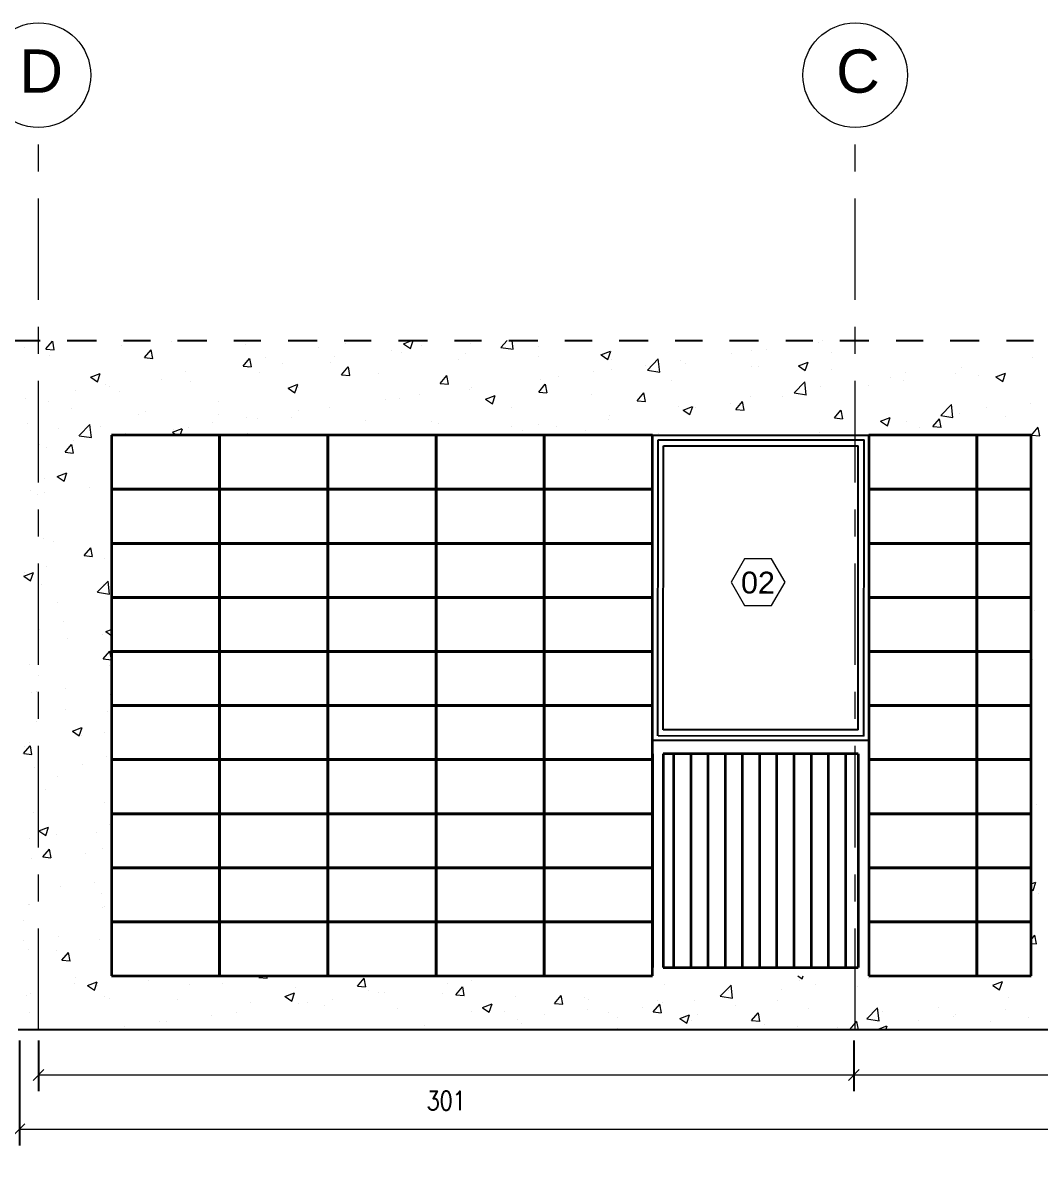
# Model space of a CAD drawing. Header units: inches. Extents: x -1721 to -596, y -6348 to -3031.
# Drawn here: x -820.237 to -816.477, y -3139.729 to -3135.49 of the extents above; entities that cross this region are included whole.
import ezdxf

# ---------------------------------------------------------------- set-up
doc = ezdxf.new("R2010")
doc.units = ezdxf.units.IN
doc.header["$MEASUREMENT"] = 0
for name, pattern in [('$0$ACAD_ISO10W100', [18, 12, -3, 0, -3]), ('$0$CENTERX2', [4, 2.5, -0.5, 0.5, -0.5]), ('$0$CENTRO2', [1.125, 0.75, -0.125, 0.125, -0.125])]:
    doc.linetypes.add(name, pattern=pattern)
for name, color, linetype, lineweight in [('$0$A-ELEV-MBE1', 1, 'Continuous', 35), ('$0$A-ELEV-PATT', 8, 'Continuous', 18), ('$0$AA - serramenti e porte', 4, 'Continuous', 25), ('$0$AA pareti non sezionate', 2, 'Continuous', 25), ('$0$SIMBOLI FINESTRE', 3, 'Continuous', 13), ('$1$AA - linee quote', 3, 'Continuous', 13)]:
    doc.layers.add(name, color=color, linetype=linetype, lineweight=lineweight)
doc.styles.add('$0$ARIAL', font='Arial.ttf')
doc.styles.add('$4$E-ROMANS', font='romans.shx', dxfattribs={"width": 0.8})
doc.dimstyles.new('$0$E-0100_TICK_12', dxfattribs={"dimscale": 0.001, "dimtxt": 70, "dimasz": 40, "dimexe": 60, "dimexo": 40, "dimgap": 60, "dimtad": 4, "dimdec": 0, "dimlfac": 100, "dimzin": 0, "dimdsep": 46, "dimtxsty": '$4$E-ROMANS', "dimblk": 'OBLIQUE', "dimblk1": 'OBLIQUE', "dimblk2": 'OBLIQUE', "dimcen": 60, "dimclrd": 256, "dimclre": 256, "dimclrt": 256, "dimadec": 0, "dimazin": 0, "dimtfac": 1, "dimtdec": 0, "dimtmove": 1, "dimatfit": 3, "dimldrblk": '$0$_Open90', "dimfxl": 1, "dimtfill": 1, "dimtolj": 1, "dimtzin": 0, "dimlwd": -1, "dimarcsym": 0})

# ---------------------------------------------------------------- blocks, each defined once
blk = doc.blocks.new('_Oblique')
at = {"color": 0, "linetype": 'ByBlock', "lineweight": -2}
blk.add_line((-0.5, -0.5), (0.5, 0.5), dxfattribs=at)
blk = doc.blocks.new('*D1096')
at = {"layer": '$1$AA - linee quote', "linetype": 'Continuous', "lineweight": -2, "transparency": 16777216}
for p, q in [((-820.2498, -3139.2545), (-820.2498, -3139.642)), ((-811.1798, -3139.2545), (-811.1798, -3139.642))]:
    blk.add_line(p, q, dxfattribs=at)
at = {"layer": '$1$AA - linee quote', "transparency": 16777216}
blk.add_line((-820.2498, -3139.582), (-811.1798, -3139.582), dxfattribs=at)
at = {"layer": 'DEFPOINTS', "color": 0, "linetype": 'Continuous', "transparency": 16777216}
for p in [(-820.2498, -3139.2145), (-811.1798, -3139.2145), (-811.1798, -3139.582)]:
    blk.add_point(p, dxfattribs=at)
at = {"layer": '$1$AA - linee quote', "linetype": 'Continuous', "transparency": 16777216, "xscale": 0.04, "yscale": 0.04, "zscale": 0.04, "rotation": 180}
blk.add_blockref('_Oblique', (-820.2498, -3139.582), dxfattribs=at)
at = {"layer": '$1$AA - linee quote', "linetype": 'Continuous', "transparency": 16777216, "xscale": 0.04, "yscale": 0.04, "zscale": 0.04}
blk.add_blockref('_Oblique', (-811.1798, -3139.582), dxfattribs=at)
at = {"layer": '$1$AA - linee quote', "linetype": 'Continuous', "transparency": 16777216, "insert": (-815.7148, -3139.677), "char_height": 0.07, "attachment_point": 5, "style": '$4$E-ROMANS', "bg_fill": 3, "box_fill_scale": 1.25, "bg_fill_color": 256, "bg_fill_true_color": 13158600, "bg_fill_transparency": 0}
blk.add_mtext('\\A1;907', dxfattribs=at)
blk = doc.blocks.new('$0$_Open90')
at = {"color": 0, "linetype": 'ByBlock', "lineweight": -2}
for p, q in [((-19.69, 19.69), (0, 0)), ((0, 0), (-39.37, 0)), ((0, 0), (-19.69, -19.69))]:
    blk.add_line(p, q, dxfattribs=at)
blk = doc.blocks.new('*D1097')
at = {"layer": '$1$AA - linee quote', "linetype": 'Continuous', "lineweight": -2, "transparency": 16777216}
for p, q in [((-820.1798, -3139.2545), (-820.1798, -3139.4414)), ((-817.1653, -3139.2534), (-817.1653, -3139.4414))]:
    blk.add_line(p, q, dxfattribs=at)
at = {"layer": '$1$AA - linee quote', "transparency": 16777216}
blk.add_line((-820.1798, -3139.3814), (-817.1653, -3139.3814), dxfattribs=at)
at = {"layer": 'DEFPOINTS', "color": 0, "linetype": 'Continuous', "transparency": 16777216}
for p in [(-820.1798, -3139.2145), (-817.1653, -3139.2134), (-817.1653, -3139.3814)]:
    blk.add_point(p, dxfattribs=at)
at = {"layer": '$1$AA - linee quote', "linetype": 'Continuous', "transparency": 16777216, "xscale": 0.04, "yscale": 0.04, "zscale": 0.04, "rotation": 180}
blk.add_blockref('_Oblique', (-820.1798, -3139.3814), dxfattribs=at)
at = {"layer": '$1$AA - linee quote', "linetype": 'Continuous', "transparency": 16777216, "xscale": 0.04, "yscale": 0.04, "zscale": 0.04}
blk.add_blockref('_Oblique', (-817.1653, -3139.3814), dxfattribs=at)
at = {"layer": '$1$AA - linee quote', "linetype": 'Continuous', "transparency": 16777216, "insert": (-818.6725, -3139.4764), "char_height": 0.07, "attachment_point": 5, "style": '$4$E-ROMANS', "bg_fill": 3, "box_fill_scale": 1.25, "bg_fill_color": 256, "bg_fill_true_color": 13158600, "bg_fill_transparency": 0}
blk.add_mtext('\\A1;301', dxfattribs=at)
blk = doc.blocks.new('*D1098')
at = {"layer": '$1$AA - linee quote', "linetype": 'Continuous', "lineweight": -2, "transparency": 16777216}
for p, q in [((-817.1653, -3139.2534), (-817.1653, -3139.4414)), ((-814.1, -3139.2545), (-814.1, -3139.4414))]:
    blk.add_line(p, q, dxfattribs=at)
at = {"layer": '$1$AA - linee quote', "transparency": 16777216}
blk.add_line((-817.1653, -3139.3814), (-814.1, -3139.3814), dxfattribs=at)
at = {"layer": 'DEFPOINTS', "color": 0, "linetype": 'Continuous', "transparency": 16777216}
for p in [(-817.1653, -3139.2134), (-814.1, -3139.2145), (-814.1, -3139.3814)]:
    blk.add_point(p, dxfattribs=at)
at = {"layer": '$1$AA - linee quote', "linetype": 'Continuous', "transparency": 16777216, "xscale": 0.04, "yscale": 0.04, "zscale": 0.04, "rotation": 180}
blk.add_blockref('_Oblique', (-817.1653, -3139.3814), dxfattribs=at)
at = {"layer": '$1$AA - linee quote', "linetype": 'Continuous', "transparency": 16777216, "xscale": 0.04, "yscale": 0.04, "zscale": 0.04}
blk.add_blockref('_Oblique', (-814.1, -3139.3814), dxfattribs=at)
at = {"layer": '$1$AA - linee quote', "linetype": 'Continuous', "transparency": 16777216, "insert": (-815.6327, -3139.4764), "char_height": 0.07, "attachment_point": 5, "style": '$4$E-ROMANS', "bg_fill": 3, "box_fill_scale": 1.25, "bg_fill_color": 256, "bg_fill_true_color": 13158600, "bg_fill_transparency": 0}
blk.add_mtext('\\A1;307', dxfattribs=at)

msp = doc.modelspace()

# ---------------------------------------------------------------- linework, layer by layer
at = {"layer": '$0$A-ELEV-MBE1', "color": 9, "true_color": 0xd19cc7}
for p, q in [((-819.5099, -3137.0151), (-819.9099, -3137.0151)), ((-819.9099, -3137.0151), (-819.9099, -3137.2151)), ((-819.1099, -3137.0151), (-819.5099, -3137.0151)), ((-819.5099, -3137.0151), (-819.5099, -3137.2151)), ((-819.5099, -3137.2151), (-819.5099, -3137.0151)), ((-818.7099, -3137.0151), (-819.1099, -3137.0151)), ((-819.1099, -3137.0151), (-819.1099, -3137.2151)), ((-819.1099, -3137.2151), (-819.1099, -3137.0151)), ((-818.3099, -3137.0151), (-818.7099, -3137.0151)), ((-818.7099, -3137.0151), (-818.7099, -3137.2151)), ((-818.7099, -3137.2151), (-818.7099, -3137.0151)), ((-817.9099, -3137.0151), (-818.3099, -3137.0151)), ((-818.3099, -3137.0151), (-818.3099, -3137.2151)), ((-818.3099, -3137.2151), (-818.3099, -3137.0151)), ((-817.9099, -3137.2151), (-817.9099, -3137.0151)), ((-816.7099, -3137.0151), (-817.1099, -3137.0151)), ((-817.1099, -3137.0151), (-817.1099, -3137.2151)), ((-816.5099, -3137.0151), (-816.7099, -3137.0151)), ((-816.7099, -3137.0151), (-816.7099, -3137.2151)), ((-816.7099, -3137.2151), (-816.7099, -3137.0151)), ((-816.5099, -3137.2151), (-816.5099, -3137.0151)), ((-819.5099, -3137.2151), (-819.9099, -3137.2151)), ((-819.9099, -3137.2151), (-819.9099, -3137.4151)), ((-819.9099, -3137.2151), (-819.5099, -3137.2151)), ((-819.1099, -3137.2151), (-819.5099, -3137.2151)), ((-819.5099, -3137.2151), (-819.5099, -3137.4151)), ((-819.5099, -3137.2151), (-819.1099, -3137.2151)), ((-819.5099, -3137.4151), (-819.5099, -3137.2151)), ((-818.7099, -3137.2151), (-819.1099, -3137.2151)), ((-819.1099, -3137.2151), (-819.1099, -3137.4151)), ((-819.1099, -3137.2151), (-818.7099, -3137.2151)), ((-819.1099, -3137.4151), (-819.1099, -3137.2151)), ((-818.3099, -3137.2151), (-818.7099, -3137.2151)), ((-818.7099, -3137.2151), (-818.7099, -3137.4151)), ((-818.7099, -3137.2151), (-818.3099, -3137.2151)), ((-818.7099, -3137.4151), (-818.7099, -3137.2151)), ((-817.9099, -3137.2151), (-818.3099, -3137.2151)), ((-818.3099, -3137.2151), (-818.3099, -3137.4151)), ((-818.3099, -3137.2151), (-817.9099, -3137.2151)), ((-818.3099, -3137.4151), (-818.3099, -3137.2151)), ((-817.9099, -3137.4151), (-817.9099, -3137.2151)), ((-816.7099, -3137.2151), (-817.1099, -3137.2151)), ((-817.1099, -3137.2151), (-817.1099, -3137.4151)), ((-817.1099, -3137.2151), (-816.7099, -3137.2151)), ((-816.5099, -3137.2151), (-816.7099, -3137.2151)), ((-816.7099, -3137.2151), (-816.7099, -3137.4151)), ((-816.7099, -3137.2151), (-816.5099, -3137.2151)), ((-816.7099, -3137.4151), (-816.7099, -3137.2151)), ((-816.5099, -3137.4151), (-816.5099, -3137.2151)), ((-819.5099, -3137.4151), (-819.9099, -3137.4151)), ((-819.9099, -3137.4151), (-819.9099, -3137.6151)), ((-819.9099, -3137.4151), (-819.5099, -3137.4151)), ((-819.1099, -3137.4151), (-819.5099, -3137.4151)), ((-819.5099, -3137.4151), (-819.5099, -3137.6151)), ((-819.5099, -3137.4151), (-819.1099, -3137.4151)), ((-819.5099, -3137.6151), (-819.5099, -3137.4151)), ((-818.7099, -3137.4151), (-819.1099, -3137.4151)), ((-819.1099, -3137.4151), (-819.1099, -3137.6151)), ((-819.1099, -3137.4151), (-818.7099, -3137.4151)), ((-819.1099, -3137.6151), (-819.1099, -3137.4151)), ((-818.3099, -3137.4151), (-818.7099, -3137.4151)), ((-818.7099, -3137.4151), (-818.7099, -3137.6151)), ((-818.7099, -3137.4151), (-818.3099, -3137.4151)), ((-818.7099, -3137.6151), (-818.7099, -3137.4151)), ((-817.9099, -3137.4151), (-818.3099, -3137.4151)), ((-818.3099, -3137.4151), (-818.3099, -3137.6151)), ((-818.3099, -3137.4151), (-817.9099, -3137.4151)), ((-818.3099, -3137.6151), (-818.3099, -3137.4151)), ((-817.9099, -3137.6151), (-817.9099, -3137.4151)), ((-816.7099, -3137.4151), (-817.1099, -3137.4151)), ((-817.1099, -3137.4151), (-817.1099, -3137.6151)), ((-817.1099, -3137.4151), (-816.7099, -3137.4151)), ((-816.5099, -3137.4151), (-816.7099, -3137.4151)), ((-816.7099, -3137.4151), (-816.7099, -3137.6151)), ((-816.7099, -3137.4151), (-816.5099, -3137.4151)), ((-816.7099, -3137.6151), (-816.7099, -3137.4151)), ((-816.5099, -3137.6151), (-816.5099, -3137.4151)), ((-819.5099, -3137.6151), (-819.9099, -3137.6151)), ((-819.9099, -3137.6151), (-819.9099, -3137.8151)), ((-819.9099, -3137.6151), (-819.5099, -3137.6151)), ((-819.1099, -3137.6151), (-819.5099, -3137.6151)), ((-819.5099, -3137.6151), (-819.5099, -3137.8151)), ((-819.5099, -3137.6151), (-819.1099, -3137.6151)), ((-819.5099, -3137.8151), (-819.5099, -3137.6151)), ((-818.7099, -3137.6151), (-819.1099, -3137.6151)), ((-819.1099, -3137.6151), (-819.1099, -3137.8151)), ((-819.1099, -3137.6151), (-818.7099, -3137.6151)), ((-819.1099, -3137.8151), (-819.1099, -3137.6151)), ((-818.3099, -3137.6151), (-818.7099, -3137.6151)), ((-818.7099, -3137.6151), (-818.7099, -3137.8151)), ((-818.7099, -3137.6151), (-818.3099, -3137.6151)), ((-818.7099, -3137.8151), (-818.7099, -3137.6151)), ((-817.9099, -3137.6151), (-818.3099, -3137.6151)), ((-818.3099, -3137.6151), (-818.3099, -3137.8151)), ((-818.3099, -3137.6151), (-817.9099, -3137.6151)), ((-818.3099, -3137.8151), (-818.3099, -3137.6151)), ((-817.9099, -3137.8151), (-817.9099, -3137.6151)), ((-816.7099, -3137.6151), (-817.1099, -3137.6151)), ((-817.1099, -3137.6151), (-817.1099, -3137.8151)), ((-817.1099, -3137.6151), (-816.7099, -3137.6151)), ((-816.5099, -3137.6151), (-816.7099, -3137.6151)), ((-816.7099, -3137.6151), (-816.7099, -3137.8151)), ((-816.7099, -3137.6151), (-816.5099, -3137.6151)), ((-816.7099, -3137.8151), (-816.7099, -3137.6151)), ((-816.5099, -3137.8151), (-816.5099, -3137.6151)), ((-819.5099, -3137.8151), (-819.9099, -3137.8151)), ((-819.9099, -3137.8151), (-819.9099, -3138.0151)), ((-819.9099, -3137.8151), (-819.5099, -3137.8151)), ((-819.1099, -3137.8151), (-819.5099, -3137.8151)), ((-819.5099, -3137.8151), (-819.5099, -3138.0151)), ((-819.5099, -3137.8151), (-819.1099, -3137.8151)), ((-819.5099, -3138.0151), (-819.5099, -3137.8151)), ((-818.7099, -3137.8151), (-819.1099, -3137.8151)), ((-819.1099, -3137.8151), (-819.1099, -3138.0151)), ((-819.1099, -3137.8151), (-818.7099, -3137.8151)), ((-819.1099, -3138.0151), (-819.1099, -3137.8151)), ((-818.3099, -3137.8151), (-818.7099, -3137.8151)), ((-818.7099, -3137.8151), (-818.7099, -3138.0151)), ((-818.7099, -3137.8151), (-818.3099, -3137.8151)), ((-818.7099, -3138.0151), (-818.7099, -3137.8151)), ((-817.9099, -3137.8151), (-818.3099, -3137.8151)), ((-818.3099, -3137.8151), (-818.3099, -3138.0151)), ((-818.3099, -3137.8151), (-817.9099, -3137.8151)), ((-818.3099, -3138.0151), (-818.3099, -3137.8151)), ((-817.9099, -3138.0151), (-817.9099, -3137.8151)), ((-816.7099, -3137.8151), (-817.1099, -3137.8151)), ((-817.1099, -3137.8151), (-817.1099, -3138.0151)), ((-817.1099, -3137.8151), (-816.7099, -3137.8151)), ((-816.5099, -3137.8151), (-816.7099, -3137.8151)), ((-816.7099, -3137.8151), (-816.7099, -3138.0151)), ((-816.7099, -3137.8151), (-816.5099, -3137.8151)), ((-816.7099, -3138.0151), (-816.7099, -3137.8151)), ((-816.5099, -3138.0151), (-816.5099, -3137.8151)), ((-819.5099, -3138.0151), (-819.9099, -3138.0151)), ((-819.9099, -3138.0151), (-819.9099, -3138.2151)), ((-819.9099, -3138.0151), (-819.5099, -3138.0151)), ((-819.1099, -3138.0151), (-819.5099, -3138.0151)), ((-819.5099, -3138.0151), (-819.5099, -3138.2151)), ((-819.5099, -3138.0151), (-819.1099, -3138.0151)), ((-819.5099, -3138.2151), (-819.5099, -3138.0151)), ((-818.7099, -3138.0151), (-819.1099, -3138.0151)), ((-819.1099, -3138.0151), (-819.1099, -3138.2151)), ((-819.1099, -3138.0151), (-818.7099, -3138.0151)), ((-819.1099, -3138.2151), (-819.1099, -3138.0151)), ((-818.3099, -3138.0151), (-818.7099, -3138.0151)), ((-818.7099, -3138.0151), (-818.7099, -3138.2151)), ((-818.7099, -3138.0151), (-818.3099, -3138.0151)), ((-818.7099, -3138.2151), (-818.7099, -3138.0151)), ((-817.9099, -3138.0151), (-818.3099, -3138.0151)), ((-818.3099, -3138.0151), (-818.3099, -3138.2151)), ((-818.3099, -3138.0151), (-817.9099, -3138.0151)), ((-818.3099, -3138.2151), (-818.3099, -3138.0151)), ((-817.9099, -3138.2151), (-817.9099, -3138.0151)), ((-816.7099, -3138.0151), (-817.1099, -3138.0151)), ((-817.1099, -3138.0151), (-817.1099, -3138.2151)), ((-817.1099, -3138.0151), (-816.7099, -3138.0151)), ((-816.5099, -3138.0151), (-816.7099, -3138.0151)), ((-816.7099, -3138.0151), (-816.7099, -3138.2151)), ((-816.7099, -3138.0151), (-816.5099, -3138.0151)), ((-816.7099, -3138.2151), (-816.7099, -3138.0151)), ((-816.5099, -3138.2151), (-816.5099, -3138.0151)), ((-817.1495, -3138.194), (-817.8702, -3138.194)), ((-817.8702, -3138.194), (-817.8702, -3138.984)), ((-817.1495, -3138.194), (-817.1495, -3138.984)), ((-819.5099, -3138.2151), (-819.9099, -3138.2151)), ((-819.9099, -3138.2151), (-819.9099, -3138.4151)), ((-819.9099, -3138.2151), (-819.5099, -3138.2151)), ((-819.1099, -3138.2151), (-819.5099, -3138.2151)), ((-819.5099, -3138.2151), (-819.5099, -3138.4151)), ((-819.5099, -3138.2151), (-819.1099, -3138.2151)), ((-819.5099, -3138.4151), (-819.5099, -3138.2151)), ((-818.7099, -3138.2151), (-819.1099, -3138.2151)), ((-819.1099, -3138.2151), (-819.1099, -3138.4151)), ((-819.1099, -3138.2151), (-818.7099, -3138.2151)), ((-819.1099, -3138.4151), (-819.1099, -3138.2151)), ((-818.3099, -3138.2151), (-818.7099, -3138.2151)), ((-818.7099, -3138.2151), (-818.7099, -3138.4151)), ((-818.7099, -3138.2151), (-818.3099, -3138.2151)), ((-818.7099, -3138.4151), (-818.7099, -3138.2151)), ((-817.9099, -3138.2151), (-818.3099, -3138.2151)), ((-818.3099, -3138.2151), (-818.3099, -3138.4151)), ((-818.3099, -3138.2151), (-817.9099, -3138.2151)), ((-818.3099, -3138.4151), (-818.3099, -3138.2151)), ((-817.9099, -3138.4151), (-817.9099, -3138.2151)), ((-816.7099, -3138.2151), (-817.1099, -3138.2151)), ((-817.1099, -3138.2151), (-817.1099, -3138.4151)), ((-817.1099, -3138.2151), (-816.7099, -3138.2151)), ((-816.5099, -3138.2151), (-816.7099, -3138.2151)), ((-816.7099, -3138.2151), (-816.7099, -3138.4151)), ((-816.7099, -3138.2151), (-816.5099, -3138.2151)), ((-816.7099, -3138.4151), (-816.7099, -3138.2151)), ((-816.5099, -3138.4151), (-816.5099, -3138.2151)), ((-819.5099, -3138.4151), (-819.9099, -3138.4151)), ((-819.9099, -3138.4151), (-819.9099, -3138.6151)), ((-819.9099, -3138.4151), (-819.5099, -3138.4151)), ((-819.1099, -3138.4151), (-819.5099, -3138.4151)), ((-819.5099, -3138.4151), (-819.5099, -3138.6151)), ((-819.5099, -3138.4151), (-819.1099, -3138.4151)), ((-819.5099, -3138.6151), (-819.5099, -3138.4151)), ((-818.7099, -3138.4151), (-819.1099, -3138.4151)), ((-819.1099, -3138.4151), (-819.1099, -3138.6151)), ((-819.1099, -3138.4151), (-818.7099, -3138.4151)), ((-819.1099, -3138.6151), (-819.1099, -3138.4151)), ((-818.3099, -3138.4151), (-818.7099, -3138.4151)), ((-818.7099, -3138.4151), (-818.7099, -3138.6151)), ((-818.7099, -3138.4151), (-818.3099, -3138.4151)), ((-818.7099, -3138.6151), (-818.7099, -3138.4151)), ((-817.9099, -3138.4151), (-818.3099, -3138.4151)), ((-818.3099, -3138.4151), (-818.3099, -3138.6151)), ((-818.3099, -3138.4151), (-817.9099, -3138.4151)), ((-818.3099, -3138.6151), (-818.3099, -3138.4151)), ((-817.9099, -3138.6151), (-817.9099, -3138.4151)), ((-816.7099, -3138.4151), (-817.1099, -3138.4151)), ((-817.1099, -3138.4151), (-817.1099, -3138.6151)), ((-817.1099, -3138.4151), (-816.7099, -3138.4151)), ((-816.5099, -3138.4151), (-816.7099, -3138.4151)), ((-816.7099, -3138.4151), (-816.7099, -3138.6151)), ((-816.7099, -3138.4151), (-816.5099, -3138.4151)), ((-816.7099, -3138.6151), (-816.7099, -3138.4151)), ((-816.5099, -3138.6151), (-816.5099, -3138.4151)), ((-819.5099, -3138.6151), (-819.9099, -3138.6151)), ((-819.9099, -3138.6151), (-819.9099, -3138.8151)), ((-819.9099, -3138.6151), (-819.5099, -3138.6151)), ((-819.1099, -3138.6151), (-819.5099, -3138.6151)), ((-819.5099, -3138.6151), (-819.5099, -3138.8151)), ((-819.5099, -3138.6151), (-819.1099, -3138.6151)), ((-819.5099, -3138.8151), (-819.5099, -3138.6151)), ((-818.7099, -3138.6151), (-819.1099, -3138.6151)), ((-819.1099, -3138.6151), (-819.1099, -3138.8151)), ((-819.1099, -3138.6151), (-818.7099, -3138.6151)), ((-819.1099, -3138.8151), (-819.1099, -3138.6151)), ((-818.3099, -3138.6151), (-818.7099, -3138.6151)), ((-818.7099, -3138.6151), (-818.7099, -3138.8151)), ((-818.7099, -3138.6151), (-818.3099, -3138.6151)), ((-818.7099, -3138.8151), (-818.7099, -3138.6151)), ((-817.9099, -3138.6151), (-818.3099, -3138.6151)), ((-818.3099, -3138.6151), (-818.3099, -3138.8151)), ((-818.3099, -3138.6151), (-817.9099, -3138.6151)), ((-818.3099, -3138.8151), (-818.3099, -3138.6151)), ((-817.9099, -3138.8151), (-817.9099, -3138.6151)), ((-816.7099, -3138.6151), (-817.1099, -3138.6151)), ((-817.1099, -3138.6151), (-817.1099, -3138.8151)), ((-817.1099, -3138.6151), (-816.7099, -3138.6151)), ((-816.5099, -3138.6151), (-816.7099, -3138.6151)), ((-816.7099, -3138.6151), (-816.7099, -3138.8151)), ((-816.7099, -3138.6151), (-816.5099, -3138.6151)), ((-816.7099, -3138.8151), (-816.7099, -3138.6151)), ((-816.5099, -3138.8151), (-816.5099, -3138.6151)), ((-819.5099, -3138.8151), (-819.9099, -3138.8151)), ((-819.9099, -3138.8151), (-819.9099, -3139.0151)), ((-819.9099, -3138.8151), (-819.5099, -3138.8151)), ((-819.1099, -3138.8151), (-819.5099, -3138.8151)), ((-819.5099, -3138.8151), (-819.5099, -3139.0151)), ((-819.5099, -3138.8151), (-819.1099, -3138.8151)), ((-819.5099, -3139.0151), (-819.5099, -3138.8151)), ((-818.7099, -3138.8151), (-819.1099, -3138.8151)), ((-819.1099, -3138.8151), (-819.1099, -3139.0151)), ((-819.1099, -3138.8151), (-818.7099, -3138.8151)), ((-819.1099, -3139.0151), (-819.1099, -3138.8151)), ((-818.7099, -3139.0151), (-818.7099, -3138.8151)), ((-818.3099, -3138.8151), (-818.7099, -3138.8151)), ((-818.7099, -3138.8151), (-818.7099, -3139.0151)), ((-818.7099, -3138.8151), (-818.3099, -3138.8151)), ((-817.9099, -3138.8151), (-818.3099, -3138.8151)), ((-818.3099, -3138.8151), (-818.3099, -3139.0151)), ((-818.3099, -3138.8151), (-817.9099, -3138.8151)), ((-818.3099, -3139.0151), (-818.3099, -3138.8151)), ((-817.9099, -3139.0151), (-817.9099, -3138.8151)), ((-816.7099, -3138.8151), (-817.1099, -3138.8151)), ((-817.1099, -3138.8151), (-817.1099, -3139.0151)), ((-817.1099, -3138.8151), (-816.7099, -3138.8151)), ((-816.5099, -3138.8151), (-816.7099, -3138.8151)), ((-816.7099, -3138.8151), (-816.7099, -3139.0151)), ((-816.7099, -3138.8151), (-816.5099, -3138.8151)), ((-816.7099, -3139.0151), (-816.7099, -3138.8151)), ((-816.5099, -3139.0151), (-816.5099, -3138.8151)), ((-817.8702, -3138.984), (-817.1495, -3138.984)), ((-819.9099, -3139.0151), (-819.5099, -3139.0151)), ((-819.5099, -3139.0151), (-819.1099, -3139.0151)), ((-819.1099, -3139.0151), (-818.7099, -3139.0151)), ((-818.7099, -3139.0151), (-818.3099, -3139.0151)), ((-818.3099, -3139.0151), (-817.9099, -3139.0151)), ((-817.1099, -3139.0151), (-816.7099, -3139.0151)), ((-816.7099, -3139.0151), (-816.5099, -3139.0151))]:
    msp.add_line(p, q, dxfattribs=at)
at = {"layer": '$0$A-ELEV-MBE1'}
msp.add_line((-817.9099, -3138.194), (-817.9099, -3138.984), dxfattribs=at)
at = {"layer": '$0$A-ELEV-MBE1', "color": 9, "linetype": 'Continuous', "true_color": 0xd19cc7}
for p, q in [((-817.8302, -3138.984), (-817.8302, -3138.194)), ((-817.7667, -3138.984), (-817.7667, -3138.194)), ((-817.7032, -3138.984), (-817.7032, -3138.194)), ((-817.6397, -3138.984), (-817.6397, -3138.194)), ((-817.5762, -3138.984), (-817.5762, -3138.194)), ((-817.5127, -3138.984), (-817.5127, -3138.194)), ((-817.4492, -3138.984), (-817.4492, -3138.194)), ((-817.3857, -3138.984), (-817.3857, -3138.194)), ((-817.3222, -3138.984), (-817.3222, -3138.194)), ((-817.2587, -3138.984), (-817.2587, -3138.194)), ((-817.1952, -3138.984), (-817.1952, -3138.194))]:
    msp.add_line(p, q, dxfattribs=at)
at = {"layer": '$0$A-ELEV-PATT', "linetype": 'Continuous'}
for p, q in [((-820.1521, -3136.6963), (-820.1276, -3136.6672)), ((-820.1212, -3136.6991), (-820.1271, -3136.6673)), ((-819.6869, -3136.668), (-819.6869, -3136.668)), ((-818.8299, -3136.6768), (-818.7996, -3136.6652)), ((-818.8045, -3136.694), (-818.7948, -3136.6652)), ((-818.4703, -3136.6902), (-818.4463, -3136.6652)), ((-818.4251, -3136.6974), (-818.4288, -3136.6652)), ((-817.2966, -3136.6715), (-817.2966, -3136.6715)), ((-817.2811, -3136.666), (-817.2811, -3136.666)), ((-820.2313, -3136.6923), (-820.2313, -3136.6923)), ((-820.152, -3136.6964), (-820.1216, -3136.699)), ((-819.8733, -3136.6827), (-819.8733, -3136.6827)), ((-819.7877, -3136.7282), (-819.7632, -3136.699)), ((-819.7569, -3136.731), (-819.7627, -3136.6992)), ((-819.4157, -3136.6794), (-819.4157, -3136.6794)), ((-819.1445, -3136.6909), (-819.1445, -3136.6909)), ((-819.0441, -3136.676), (-819.0441, -3136.676)), ((-818.8734, -3136.7023), (-818.8734, -3136.7023)), ((-818.8374, -3136.7096), (-818.8374, -3136.7096)), ((-818.8298, -3136.677), (-818.8045, -3136.694)), ((-818.7633, -3136.6818), (-818.7633, -3136.6818)), ((-818.6022, -3136.7138), (-818.6022, -3136.7138)), ((-818.5808, -3136.6771), (-818.5808, -3136.6771)), ((-818.4702, -3136.6904), (-818.425, -3136.6974)), ((-818.3298, -3136.6859), (-818.3298, -3136.6859)), ((-818.0999, -3136.7175), (-818.0643, -3136.7039)), ((-818.0744, -3136.7347), (-818.0641, -3136.704)), ((-817.6162, -3136.7136), (-817.6162, -3136.7136)), ((-817.5419, -3136.7017), (-817.5419, -3136.7017)), ((-817.489, -3136.6968), (-817.489, -3136.6968)), ((-817.2471, -3136.7111), (-817.2471, -3136.7111)), ((-820.1372, -3136.7207), (-820.1372, -3136.7207)), ((-819.7876, -3136.7283), (-819.7573, -3136.7309)), ((-819.4234, -3136.7601), (-819.3989, -3136.7309)), ((-819.3925, -3136.7629), (-819.3984, -3136.731)), ((-819.3403, -3136.7269), (-819.3403, -3136.7269)), ((-819.2765, -3136.7494), (-819.2765, -3136.7494)), ((-819.0982, -3136.7454), (-819.0982, -3136.7454)), ((-819.0841, -3136.7241), (-819.0841, -3136.7241)), ((-818.6261, -3136.7367), (-818.6261, -3136.7367)), ((-818.331, -3136.7252), (-818.331, -3136.7252)), ((-818.0997, -3136.7177), (-818.0745, -3136.7347)), ((-818.0598, -3136.7367), (-818.0598, -3136.7367)), ((-817.937, -3136.7558), (-817.937, -3136.7558)), ((-817.9281, -3136.7743), (-817.8886, -3136.7331)), ((-817.8829, -3136.7815), (-817.8886, -3136.7332)), ((-817.8057, -3136.7398), (-817.8057, -3136.7398)), ((-817.7886, -3136.7482), (-817.7886, -3136.7482)), ((-817.3698, -3136.7582), (-817.3342, -3136.7446)), ((-817.3444, -3136.7754), (-817.3341, -3136.7447)), ((-816.506, -3136.7287), (-816.506, -3136.7287)), ((-819.9868, -3136.8), (-819.9513, -3136.7864)), ((-819.9614, -3136.8172), (-819.9511, -3136.7865)), ((-819.6366, -3136.7777), (-819.6366, -3136.7777)), ((-819.4233, -3136.7601), (-819.3929, -3136.7628)), ((-819.4037, -3136.7662), (-819.4037, -3136.7662)), ((-819.3621, -3136.7835), (-819.3621, -3136.7835)), ((-819.059, -3136.792), (-819.0345, -3136.7628)), ((-819.0589, -3136.792), (-819.0285, -3136.7947)), ((-819.0281, -3136.7948), (-819.034, -3136.7629)), ((-818.9224, -3136.7876), (-818.9224, -3136.7876)), ((-818.6946, -3136.8238), (-818.6701, -3136.7947)), ((-818.6638, -3136.8266), (-818.6696, -3136.7948)), ((-818.2565, -3136.7979), (-818.2565, -3136.7979)), ((-818.1294, -3136.7812), (-818.1294, -3136.7812)), ((-818.0623, -3136.7723), (-818.0623, -3136.7723)), ((-817.928, -3136.7745), (-817.8829, -3136.7815)), ((-817.5433, -3136.7619), (-817.5433, -3136.7619)), ((-817.5175, -3136.7596), (-817.5175, -3136.7596)), ((-817.3697, -3136.7584), (-817.3444, -3136.7754)), ((-817.2463, -3136.7711), (-817.2463, -3136.7711)), ((-816.9751, -3136.7825), (-816.9751, -3136.7825)), ((-816.7898, -3136.7876), (-816.7898, -3136.7876)), ((-816.7668, -3136.7645), (-816.7668, -3136.7645)), ((-816.7039, -3136.794), (-816.7039, -3136.794)), ((-816.6397, -3136.7989), (-816.6042, -3136.7852)), ((-816.6396, -3136.799), (-816.6143, -3136.8161)), ((-816.6143, -3136.8161), (-816.604, -3136.7854)), ((-819.9867, -3136.8001), (-819.9614, -3136.8172)), ((-819.9329, -3136.8286), (-819.9329, -3136.8286)), ((-819.9169, -3136.8337), (-819.9169, -3136.8337)), ((-819.7245, -3136.8084), (-819.7245, -3136.8084)), ((-819.6187, -3136.816), (-819.6187, -3136.816)), ((-819.2568, -3136.8407), (-819.2212, -3136.827)), ((-819.2566, -3136.8408), (-819.2314, -3136.8579)), ((-819.2313, -3136.8579), (-819.221, -3136.8272)), ((-819.2186, -3136.8384), (-819.2186, -3136.8384)), ((-818.6945, -3136.8239), (-818.6642, -3136.8266)), ((-818.5774, -3136.8401), (-818.5774, -3136.8401)), ((-818.3303, -3136.8557), (-818.3058, -3136.8265)), ((-818.3231, -3136.8081), (-818.3231, -3136.8081)), ((-818.2994, -3136.8585), (-818.3053, -3136.8267)), ((-817.8396, -3136.8128), (-817.8396, -3136.8128)), ((-817.386, -3136.8584), (-817.3464, -3136.8172)), ((-817.3408, -3136.8655), (-817.3464, -3136.8173)), ((-817.2872, -3136.8351), (-817.2872, -3136.8351)), ((-817.1094, -3136.8296), (-817.1094, -3136.8296)), ((-817.0306, -3136.8026), (-817.0306, -3136.8026)), ((-816.9822, -3136.8129), (-816.9822, -3136.8129)), ((-820.2291, -3136.8794), (-820.2291, -3136.8794)), ((-820.0441, -3136.8505), (-820.0441, -3136.8505)), ((-819.8795, -3136.8518), (-819.8795, -3136.8518)), ((-818.8969, -3136.8822), (-818.8969, -3136.8822)), ((-818.8436, -3136.8787), (-818.8436, -3136.8787)), ((-818.7698, -3136.8655), (-818.7698, -3136.8655)), ((-818.587, -3136.8462), (-818.587, -3136.8462)), ((-818.5267, -3136.8814), (-818.4911, -3136.8677)), ((-818.5266, -3136.8815), (-818.5013, -3136.8986)), ((-818.5012, -3136.8986), (-818.4909, -3136.8679)), ((-818.3302, -3136.8558), (-818.2998, -3136.8584)), ((-818.1358, -3136.8636), (-818.1358, -3136.8636)), ((-817.9659, -3136.8876), (-817.9414, -3136.8584)), ((-817.935, -3136.8904), (-817.9409, -3136.8586)), ((-817.5481, -3136.8708), (-817.5481, -3136.8708)), ((-817.4302, -3136.8719), (-817.4302, -3136.8719)), ((-817.3859, -3136.8586), (-817.3407, -3136.8656)), ((-820.1434, -3136.8899), (-820.1434, -3136.8899)), ((-820.057, -3136.9161), (-820.057, -3136.9161)), ((-819.5149, -3136.8893), (-819.5149, -3136.8893)), ((-819.2178, -3136.9244), (-819.2178, -3136.9244)), ((-819.1044, -3136.9145), (-819.1044, -3136.9145)), ((-818.4321, -3136.9145), (-818.4321, -3136.9145)), ((-817.9658, -3136.8877), (-817.9354, -3136.8903)), ((-817.8119, -3136.9089), (-817.8119, -3136.9089)), ((-817.7966, -3136.9221), (-817.7611, -3136.9084)), ((-817.7965, -3136.9222), (-817.7712, -3136.9392)), ((-817.7712, -3136.9392), (-817.7609, -3136.9085)), ((-817.7498, -3136.914), (-817.7498, -3136.914)), ((-817.6226, -3136.8972), (-817.6226, -3136.8972)), ((-817.6015, -3136.9195), (-817.577, -3136.8903)), ((-817.6014, -3136.9195), (-817.5711, -3136.9222)), ((-817.5707, -3136.9223), (-817.5765, -3136.8904)), ((-817.2371, -3136.9514), (-817.2127, -3136.9222)), ((-817.2063, -3136.9542), (-817.2122, -3136.9223)), ((-816.8438, -3136.9425), (-816.8043, -3136.9013)), ((-816.7986, -3136.9496), (-816.8042, -3136.9014)), ((-816.6755, -3136.9125), (-816.6755, -3136.9125)), ((-816.5121, -3136.8978), (-816.5121, -3136.8978)), ((-819.8111, -3136.9401), (-819.8111, -3136.9401)), ((-819.7858, -3136.9275), (-819.7858, -3136.9275)), ((-819.5373, -3136.9665), (-819.5373, -3136.9665)), ((-819.5146, -3136.939), (-819.5146, -3136.939)), ((-819.4102, -3136.9498), (-819.4102, -3136.9498)), ((-819.3683, -3136.9526), (-819.3683, -3136.9526)), ((-819.2435, -3136.9505), (-819.2435, -3136.9505)), ((-818.9723, -3136.9619), (-818.9723, -3136.9619)), ((-818.7284, -3136.9653), (-818.7284, -3136.9653)), ((-818.0706, -3136.9562), (-818.0706, -3136.9562)), ((-818.0685, -3136.9415), (-818.0685, -3136.9415)), ((-817.2371, -3136.9514), (-817.2067, -3136.9541)), ((-817.0666, -3136.9627), (-817.031, -3136.9491)), ((-817.0664, -3136.9629), (-817.0412, -3136.9799)), ((-817.0411, -3136.9799), (-817.0308, -3136.9492)), ((-816.9718, -3136.9633), (-816.9718, -3136.9633)), ((-816.8728, -3136.9832), (-816.8483, -3136.9541)), ((-816.8419, -3136.9861), (-816.8478, -3136.9542)), ((-816.8437, -3136.9427), (-816.7986, -3136.9497)), ((-816.773, -3136.9336), (-816.773, -3136.9336)), ((-816.6026, -3136.9457), (-816.6026, -3136.9457)), ((-820.2211, -3136.9729), (-820.2211, -3136.9729)), ((-820.1074, -3136.991), (-820.1074, -3136.991)), ((-820.0277, -3137.0151), (-819.9899, -3136.9757)), ((-819.9853, -3137.0151), (-819.9898, -3136.9758)), ((-819.9499, -3136.9843), (-819.9499, -3136.9843)), ((-819.8582, -3137.0088), (-819.8582, -3137.0088)), ((-819.6836, -3137.0045), (-819.648, -3136.9909)), ((-819.6835, -3137.0047), (-819.668, -3137.0151)), ((-819.6787, -3136.9958), (-819.6787, -3136.9958)), ((-819.6559, -3137.0151), (-819.6478, -3136.991)), ((-819.6249, -3136.9851), (-819.6249, -3136.9851)), ((-819.4075, -3137.0072), (-819.4075, -3137.0072)), ((-818.7011, -3136.9734), (-818.7011, -3136.9734)), ((-818.4299, -3136.9848), (-818.4299, -3136.9848)), ((-818.3902, -3136.9983), (-818.3902, -3136.9983)), ((-818.3293, -3136.9772), (-818.3293, -3136.9772)), ((-818.263, -3136.9815), (-818.263, -3136.9815)), ((-818.1587, -3136.9963), (-818.1587, -3136.9963)), ((-817.8876, -3137.0077), (-817.8876, -3137.0077)), ((-817.2934, -3137.0042), (-817.2934, -3137.0042)), ((-817.0368, -3136.9717), (-817.0368, -3136.9717)), ((-816.9235, -3136.9879), (-816.9235, -3136.9879)), ((-816.8727, -3136.9833), (-816.8423, -3136.9859)), ((-816.5084, -3137.0151), (-816.4839, -3136.9859)), ((-816.4776, -3137.0179), (-816.4834, -3136.9861)), ((-820.1777, -3137.0508), (-820.1777, -3137.0508)), ((-820.0816, -3137.0785), (-820.0571, -3137.0493)), ((-820.0508, -3137.0812), (-820.0566, -3137.0494)), ((-820.0506, -3137.0341), (-820.0506, -3137.0341)), ((-820.0294, -3137.0169), (-820.0277, -3137.0151)), ((-820.0293, -3137.0171), (-819.9842, -3137.0241)), ((-819.9842, -3137.0241), (-819.9853, -3137.0151)), ((-817.268, -3137.0142), (-817.268, -3137.0142)), ((-817.1159, -3137.0133), (-817.1159, -3137.0133)), ((-816.5083, -3137.0152), (-816.478, -3137.0178)), ((-820.1495, -3137.059), (-820.1495, -3137.059)), ((-820.0815, -3137.0785), (-820.0512, -3137.0812)), ((-820.1581, -3137.1743), (-820.1581, -3137.1743)), ((-820.1104, -3137.1684), (-820.0749, -3137.1547)), ((-820.1103, -3137.1685), (-820.085, -3137.1856)), ((-820.085, -3137.1856), (-820.0747, -3137.1549)), ((-819.9134, -3137.1688), (-819.9134, -3137.1688)), ((-820.2096, -3137.2196), (-820.2096, -3137.2196)), ((-819.9918, -3137.2091), (-819.9918, -3137.2091)), ((-820.1842, -3137.2344), (-820.1842, -3137.2344)), ((-820.1557, -3137.2281), (-820.1557, -3137.2281)), ((-820.1619, -3137.3972), (-820.1619, -3137.3972)), ((-820.1254, -3137.4095), (-820.1254, -3137.4095)), ((-820.0111, -3137.4606), (-819.9866, -3137.4314)), ((-819.9803, -3137.4634), (-819.9861, -3137.4315)), ((-820.011, -3137.4606), (-819.9807, -3137.4633)), ((-819.9858, -3137.4453), (-819.9858, -3137.4453)), ((-819.9344, -3137.4719), (-819.9344, -3137.4719)), ((-820.1499, -3137.5021), (-820.1499, -3137.5021)), ((-820.234, -3137.5368), (-820.1985, -3137.5231)), ((-820.2339, -3137.5369), (-820.2086, -3137.5539)), ((-820.2306, -3137.5227), (-820.2306, -3137.5227)), ((-820.2086, -3137.5539), (-820.1983, -3137.5232)), ((-819.9621, -3137.5959), (-819.9225, -3137.5546)), ((-819.9169, -3137.603), (-819.9225, -3137.5547)), ((-820.1681, -3137.5663), (-820.1681, -3137.5663)), ((-819.962, -3137.596), (-819.9168, -3137.603)), ((-819.9383, -3137.5676), (-819.9383, -3137.5676)), ((-820.1089, -3137.6342), (-820.1089, -3137.6342)), ((-816.4968, -3137.6628), (-816.4968, -3137.6628)), ((-820.0869, -3137.7036), (-820.0869, -3137.7036)), ((-819.9104, -3137.6973), (-819.9104, -3137.6973)), ((-820.1742, -3137.7354), (-820.1742, -3137.7354)), ((-820.0719, -3137.768), (-820.0719, -3137.768)), ((-819.9447, -3137.7512), (-819.9447, -3137.7512)), ((-819.9308, -3137.7413), (-819.9099, -3137.7333)), ((-819.9307, -3137.7414), (-819.9099, -3137.7554)), ((-819.9406, -3137.8427), (-819.9162, -3137.8135)), ((-819.9099, -3137.8448), (-819.9157, -3137.8136)), ((-819.9149, -3137.812), (-819.9149, -3137.812)), ((-819.9406, -3137.8427), (-819.9102, -3137.8454)), ((-816.5033, -3137.8464), (-816.5033, -3137.8464)), ((-820.2111, -3137.8629), (-820.2111, -3137.8629)), ((-819.9166, -3137.8664), (-819.9166, -3137.8664)), ((-820.1804, -3137.9045), (-820.1804, -3137.9045)), ((-820.2055, -3137.9683), (-820.2055, -3137.9683)), ((-820.1858, -3137.9632), (-820.1858, -3137.9632)), ((-820.0784, -3137.9516), (-820.0784, -3137.9516)), ((-819.9146, -3137.9746), (-819.9146, -3137.9746)), ((-820.0787, -3138.0314), (-820.0787, -3138.0314)), ((-819.9227, -3138.0355), (-819.9227, -3138.0355)), ((-820.1866, -3138.0736), (-820.1866, -3138.0736)), ((-820.0544, -3138.1097), (-820.0188, -3138.096)), ((-820.0543, -3138.1098), (-820.029, -3138.1268)), ((-820.029, -3138.1268), (-820.0187, -3138.0961)), ((-820.212, -3138.1519), (-820.212, -3138.1519)), ((-820.0196, -3138.1266), (-820.0196, -3138.1266)), ((-819.9359, -3138.1151), (-819.9359, -3138.1151)), ((-820.2345, -3138.1929), (-820.21, -3138.1637)), ((-820.2344, -3138.193), (-820.2041, -3138.1956)), ((-820.2321, -3138.166), (-820.2321, -3138.166)), ((-820.2037, -3138.1957), (-820.2095, -3138.1639)), ((-820.0157, -3138.2328), (-820.0157, -3138.2328)), ((-819.9289, -3138.2046), (-819.9289, -3138.2046)), ((-820.1928, -3138.2427), (-820.1928, -3138.2427)), ((-820.1104, -3138.2775), (-820.1104, -3138.2775)), ((-820.1532, -3138.327), (-820.1532, -3138.327)), ((-819.9351, -3138.3738), (-819.9351, -3138.3738)), ((-816.4903, -3138.3818), (-816.4903, -3138.3818)), ((-820.199, -3138.4118), (-820.199, -3138.4118)), ((-820.178, -3138.478), (-820.1424, -3138.4644)), ((-820.1779, -3138.4782), (-820.1526, -3138.4952)), ((-820.1526, -3138.4952), (-820.1423, -3138.4645)), ((-820.1146, -3138.4924), (-820.1146, -3138.4924)), ((-819.9661, -3138.4851), (-819.9661, -3138.4851)), ((-819.9164, -3138.4553), (-819.9164, -3138.4553)), ((-820.2126, -3138.5062), (-820.2126, -3138.5062)), ((-820.164, -3138.575), (-820.1395, -3138.5458)), ((-820.1639, -3138.5751), (-820.1336, -3138.5777)), ((-820.1332, -3138.5778), (-820.1391, -3138.546)), ((-820.0075, -3138.5607), (-820.0075, -3138.5607)), ((-819.9413, -3138.5429), (-819.9413, -3138.5429)), ((-820.2051, -3138.581), (-820.2051, -3138.581)), ((-820.0997, -3138.6855), (-820.0997, -3138.6855)), ((-819.9725, -3138.6687), (-819.9725, -3138.6687)), ((-816.5099, -3138.6746), (-816.4921, -3138.6678)), ((-816.5099, -3138.6935), (-816.5023, -3138.6986)), ((-816.5023, -3138.6986), (-816.492, -3138.6679)), ((-819.9475, -3138.712), (-819.9475, -3138.712)), ((-816.4822, -3138.7096), (-816.4822, -3138.7096)), ((-820.2157, -3138.7506), (-820.2157, -3138.7506)), ((-820.2113, -3138.7501), (-820.2113, -3138.7501)), ((-819.9445, -3138.7621), (-819.9445, -3138.7621)), ((-819.9374, -3138.7584), (-819.9374, -3138.7584)), ((-820.2336, -3138.8093), (-820.2336, -3138.8093)), ((-820.1062, -3138.8691), (-820.1062, -3138.8691)), ((-819.9138, -3138.8437), (-819.9138, -3138.8437)), ((-816.5099, -3138.8814), (-816.4959, -3138.8646)), ((-816.4895, -3138.8966), (-816.4954, -3138.8648)), ((-820.2333, -3138.8858), (-820.2333, -3138.8858)), ((-819.9536, -3138.8811), (-819.9536, -3138.8811)), ((-816.5099, -3138.8948), (-816.4899, -3138.8965)), ((-820.2175, -3138.9192), (-820.2175, -3138.9192)), ((-820.1119, -3138.9208), (-820.1119, -3138.9208)), ((-820.0936, -3138.9571), (-820.0691, -3138.928)), ((-820.0935, -3138.9572), (-820.0631, -3138.9598)), ((-820.0627, -3138.9599), (-820.0686, -3138.9281)), ((-820.0474, -3139.0441), (-820.0474, -3139.0441)), ((-820.0434, -3139.0217), (-820.0434, -3139.0217)), ((-819.9984, -3139.051), (-819.9628, -3139.0373)), ((-819.9729, -3139.0681), (-819.9626, -3139.0374)), ((-819.7722, -3139.0331), (-819.7722, -3139.0331)), ((-819.5011, -3139.0446), (-819.5011, -3139.0446)), ((-819.3648, -3139.0209), (-819.36, -3139.0151)), ((-819.3647, -3139.0209), (-819.3344, -3139.0236)), ((-819.334, -3139.0237), (-819.3356, -3139.0151)), ((-819.0004, -3139.0528), (-818.976, -3139.0236)), ((-818.9696, -3139.0556), (-818.9755, -3139.0237)), ((-818.6673, -3139.0446), (-818.6673, -3139.0446)), ((-818.5794, -3139.0336), (-818.5794, -3139.0336)), ((-818.4523, -3139.0169), (-818.4523, -3139.0169)), ((-817.865, -3139.0457), (-817.865, -3139.0457)), ((-817.3726, -3139.0151), (-817.356, -3139.0263)), ((-817.3675, -3139.0335), (-817.3675, -3139.0335)), ((-817.3559, -3139.0263), (-817.3522, -3139.0151)), ((-817.1127, -3139.0233), (-817.1127, -3139.0233)), ((-816.6513, -3139.0498), (-816.6157, -3139.0362)), ((-816.6259, -3139.067), (-816.6156, -3139.0363)), ((-820.2237, -3139.0883), (-820.2237, -3139.0883)), ((-820.2075, -3139.0785), (-820.2075, -3139.0785)), ((-819.9983, -3139.0511), (-819.973, -3139.0681)), ((-819.9598, -3139.0502), (-819.9598, -3139.0502)), ((-819.6216, -3139.0477), (-819.6216, -3139.0477)), ((-819.2683, -3139.0916), (-819.2327, -3139.078)), ((-819.2429, -3139.1088), (-819.2326, -3139.0781)), ((-819.2299, -3139.0561), (-819.2299, -3139.0561)), ((-819.0004, -3139.0528), (-818.97, -3139.0555)), ((-818.9587, -3139.0675), (-818.9587, -3139.0675)), ((-818.9239, -3139.0772), (-818.9239, -3139.0772)), ((-818.9003, -3139.0759), (-818.9003, -3139.0759)), ((-818.6875, -3139.079), (-818.6875, -3139.079)), ((-818.6361, -3139.0847), (-818.6116, -3139.0555)), ((-818.636, -3139.0847), (-818.6056, -3139.0874)), ((-818.6052, -3139.0875), (-818.6111, -3139.0556)), ((-818.2717, -3139.1165), (-818.2472, -3139.0873)), ((-818.2409, -3139.1193), (-818.2467, -3139.0875)), ((-817.6587, -3139.0901), (-817.6192, -3139.0488)), ((-817.6284, -3139.0693), (-817.6284, -3139.0693)), ((-817.6135, -3139.0972), (-817.6192, -3139.049)), ((-817.4323, -3139.0654), (-817.4323, -3139.0654)), ((-817.3051, -3139.0486), (-817.3051, -3139.0486)), ((-817.1508, -3139.0555), (-817.1508, -3139.0555)), ((-816.6512, -3139.05), (-816.6259, -3139.067)), ((-819.9363, -3139.0899), (-819.9363, -3139.0899)), ((-819.9179, -3139.0986), (-819.9179, -3139.0986)), ((-819.6651, -3139.1014), (-819.6651, -3139.1014)), ((-819.394, -3139.1128), (-819.394, -3139.1128)), ((-819.2682, -3139.0918), (-819.2429, -3139.1088)), ((-819.2198, -3139.1179), (-819.2198, -3139.1179)), ((-819.1847, -3139.1129), (-819.1847, -3139.1129)), ((-819.1228, -3139.1243), (-819.1228, -3139.1243)), ((-819.0927, -3139.1012), (-819.0927, -3139.1012)), ((-818.5383, -3139.1323), (-818.5027, -3139.1187)), ((-818.5128, -3139.1495), (-818.5025, -3139.1188)), ((-818.4163, -3139.0904), (-818.4163, -3139.0904)), ((-818.2716, -3139.1166), (-818.2413, -3139.1192)), ((-818.1613, -3139.0966), (-818.1613, -3139.0966)), ((-818.1452, -3139.1019), (-818.1452, -3139.1019)), ((-817.9073, -3139.1484), (-817.8828, -3139.1192)), ((-817.8922, -3139.1074), (-817.8922, -3139.1074)), ((-817.8765, -3139.1512), (-817.8824, -3139.1194)), ((-817.874, -3139.1133), (-817.874, -3139.1133)), ((-817.7531, -3139.1076), (-817.7531, -3139.1076)), ((-817.6587, -3139.0902), (-817.6135, -3139.0972)), ((-817.6028, -3139.1248), (-817.6028, -3139.1248)), ((-817.4471, -3139.1064), (-817.4471, -3139.1064)), ((-816.5924, -3139.0962), (-816.5924, -3139.0962)), ((-820.2141, -3139.1494), (-820.2141, -3139.1494)), ((-819.5407, -3139.1602), (-819.5407, -3139.1602)), ((-819.4486, -3139.151), (-819.4486, -3139.151)), ((-818.8516, -3139.1358), (-818.8516, -3139.1358)), ((-818.5804, -3139.1472), (-818.5804, -3139.1472)), ((-818.5381, -3139.1325), (-818.5129, -3139.1495)), ((-818.4576, -3139.1474), (-818.4576, -3139.1474)), ((-818.3092, -3139.1587), (-818.3092, -3139.1587)), ((-818.1488, -3139.1399), (-818.1488, -3139.1399)), ((-818.0727, -3139.1497), (-818.0727, -3139.1497)), ((-818.038, -3139.1701), (-818.038, -3139.1701)), ((-817.9455, -3139.1329), (-817.9455, -3139.1329)), ((-817.9073, -3139.1485), (-817.8769, -3139.1511)), ((-817.8082, -3139.173), (-817.7726, -3139.1594)), ((-817.8081, -3139.1731), (-817.7828, -3139.1902)), ((-817.7828, -3139.1902), (-817.7725, -3139.1595)), ((-817.7433, -3139.1573), (-817.7433, -3139.1573)), ((-817.543, -3139.1803), (-817.5185, -3139.1511)), ((-817.5121, -3139.1831), (-817.518, -3139.1513)), ((-817.3316, -3139.1363), (-817.3316, -3139.1363)), ((-817.1171, -3139.1701), (-817.1171, -3139.1701)), ((-817.1166, -3139.1742), (-817.077, -3139.1329)), ((-817.0714, -3139.1813), (-817.077, -3139.133)), ((-817.0604, -3139.1477), (-817.0604, -3139.1477)), ((-816.8533, -3139.132), (-816.8533, -3139.132)), ((-816.7983, -3139.1647), (-816.7983, -3139.1647)), ((-816.7893, -3139.1592), (-816.7893, -3139.1592)), ((-816.606, -3139.1393), (-816.606, -3139.1393)), ((-816.5181, -3139.1706), (-816.5181, -3139.1706)), ((-819.8602, -3139.2022), (-819.8602, -3139.2022)), ((-819.733, -3139.1855), (-819.733, -3139.1855)), ((-819.7052, -3139.1835), (-819.7052, -3139.1835)), ((-818.7538, -3139.1983), (-818.7538, -3139.1983)), ((-818.6735, -3139.2137), (-818.6735, -3139.2137)), ((-818.4096, -3139.1757), (-818.4096, -3139.1757)), ((-818.3935, -3139.1919), (-818.3935, -3139.1919)), ((-818.0396, -3139.2081), (-818.0396, -3139.2081)), ((-817.7669, -3139.1816), (-817.7669, -3139.1816)), ((-817.5429, -3139.1803), (-817.5125, -3139.183)), ((-817.4957, -3139.193), (-817.4957, -3139.193)), ((-817.3737, -3139.2026), (-817.3737, -3139.2026)), ((-817.2245, -3139.2045), (-817.2245, -3139.2045)), ((-817.1786, -3139.2122), (-817.1541, -3139.183)), ((-817.1785, -3139.2122), (-817.152, -3139.2145)), ((-817.1479, -3139.2145), (-817.1536, -3139.1831)), ((-817.1165, -3139.1743), (-817.0713, -3139.1813)), ((-817.0781, -3139.2137), (-817.0426, -3139.2)), ((-817.078, -3139.2138), (-817.077, -3139.2145)), ((-817.0472, -3139.2145), (-817.0424, -3139.2002)), ((-816.9255, -3139.1814), (-816.9255, -3139.1814)), ((-816.6605, -3139.1825), (-816.6605, -3139.1825))]:
    msp.add_line(p, q, dxfattribs=at)
at = {"layer": '$0$AA - serramenti e porte'}
for p, q in [((-817.9099, -3137.0151), (-817.1099, -3137.0151, 0)), ((-817.8894, -3138.1273), (-817.8885, -3137.0318)), ((-817.8885, -3137.0318), (-817.1266, -3137.0318, 0)), ((-817.1275, -3138.1273, 0), (-817.1266, -3137.0318, 0)), ((-817.8702, -3138.1044), (-817.8693, -3137.0548)), ((-817.8693, -3137.0548), (-817.1495, -3137.0548, 0)), ((-817.1495, -3138.105), (-817.1495, -3137.0548, 0)), ((-817.1495, -3138.105), (-817.8702, -3138.1044)), ((-817.1101, -3138.1446), (-817.9101, -3138.144)), ((-817.1266, -3138.1279), (-817.8885, -3138.1273))]:
    msp.add_line(p, q, dxfattribs=at)
at = {"layer": '$0$AA pareti non sezionate', "linetype": '$0$ACAD_ISO10W100', "ltscale": 0.009}
msp.add_line((-823.3371, -3136.6652), (-811.1798, -3136.6652), dxfattribs=at)
at = {"layer": '$0$AA pareti non sezionate'}
msp.add_line((-811.1798, -3139.2145), (-820.2544, -3139.2145), dxfattribs=at)
at = {"layer": '$0$SIMBOLI FINESTRE'}
for p, q in [((-817.5689, -3137.4719), (-817.6189, -3137.5585)), ((-817.4689, -3137.4719), (-817.5689, -3137.4719)), ((-817.4189, -3137.5585), (-817.4689, -3137.4719)), ((-817.6189, -3137.5585), (-817.5689, -3137.6451)), ((-817.4689, -3137.6451), (-817.4189, -3137.5585)), ((-817.5689, -3137.6451), (-817.4689, -3137.6451))]:
    msp.add_line(p, q, dxfattribs=at)
at = {"layer": '$1$AA - linee quote', "linetype": '$0$CENTRO2', "ltscale": 0.5}
for p, q in [((-820.1798, -3139.2145), (-820.1798, -3135.8768)), ((-817.1599, -3139.2145), (-817.1599, -3135.8768))]:
    msp.add_line(p, q, dxfattribs=at)
at = {"layer": '$1$AA - linee quote'}
for centre in [(-820.1798, -3135.6836), (-817.1599, -3135.6836)]:
    msp.add_circle(centre, 0.1933, dxfattribs=at)

# ---------------------------------------------------------------- texts
at = {"layer": '$0$SIMBOLI FINESTRE', "style": '$0$ARIAL'}
msp.add_text('02', height=0.08074, rotation=359.8326, dxfattribs=at).set_placement((-817.5824, -3137.6005))
at = {"layer": '$1$AA - linee quote', "linetype": '$0$CENTERX2', "ltscale": 5, "style": '$0$ARIAL'}
for tag, p in [('D', (-820.2504, -3135.7484)), ('C', (-817.2305, -3135.7484))]:
    msp.add_attdef(tag, p, '', height=0.16, dxfattribs=at)

# ---------------------------------------------------------------- next in the draw order: dimensions: what is measured, and where the dimension line sits
at = {"layer": '$1$AA - linee quote', "linetype": 'Continuous'}
dim = msp.add_linear_dim(base=(-811.1798, -3139.582), p1=(-820.2498, -3139.2145), p2=(-811.1798, -3139.2145), dimstyle='$0$E-0100_TICK_12', dxfattribs=at)
dim.commit()
dim.dimension.update_dxf_attribs({"geometry": '*D1096', "text_midpoint": (-815.7148, -3139.677)})

# ---------------------------------------------------------------- next in the draw order: dimensions: what is measured, and where the dimension line sits
dim = msp.add_linear_dim(base=(-817.1653, -3139.3814), p1=(-820.1798, -3139.2145), p2=(-817.1653, -3139.2134), dimstyle='$0$E-0100_TICK_12', dxfattribs=at)
dim.commit()
dim.dimension.update_dxf_attribs({"geometry": '*D1097', "text_midpoint": (-818.6725, -3139.4764)})

# ---------------------------------------------------------------- next in the draw order: dimensions: what is measured, and where the dimension line sits
dim = msp.add_linear_dim(base=(-814.1, -3139.3814), p1=(-817.1653, -3139.2134), p2=(-814.1, -3139.2145), dimstyle='$0$E-0100_TICK_12', dxfattribs=at)
dim.commit()
dim.dimension.update_dxf_attribs({"geometry": '*D1098', "text_midpoint": (-815.6327, -3139.4764)})

doc.saveas('drawing.dxf')
